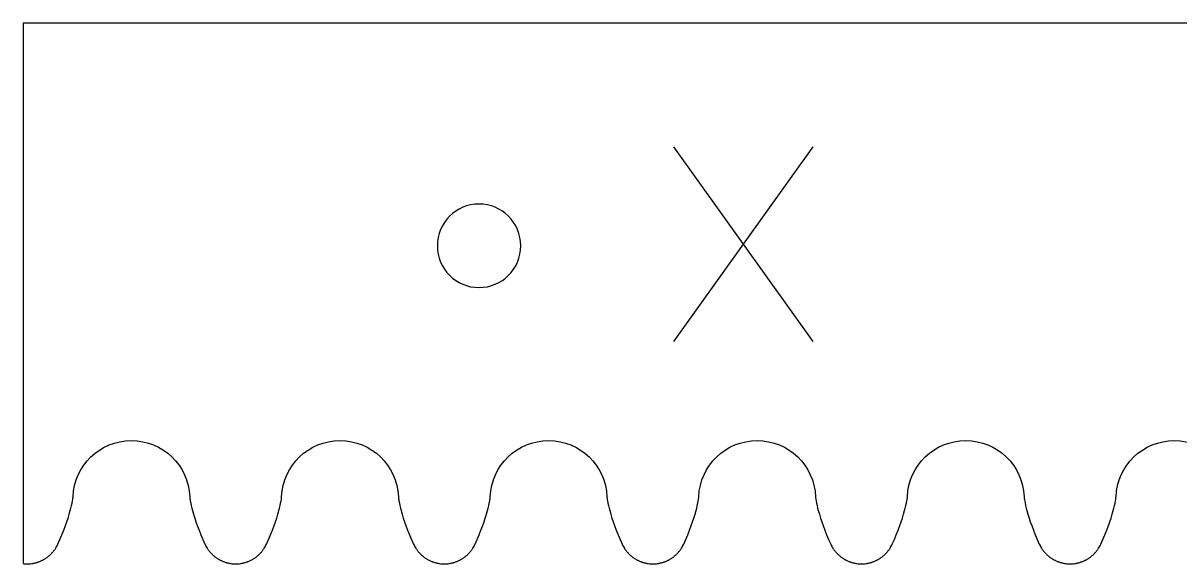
# Model space of a CAD drawing. Extents: x -1581 to -1270, y 120 to 168.
# Drawn here: x -1581.39 to -1539.8, y 149.02 to 168.45 of the extents above; entities that cross this region are included whole.
import ezdxf

# ---------------------------------------------------------------- set-up
doc = ezdxf.new("R2010")
doc.units = 0
doc.layers.add('V2_X8M8_BEARINGS', color=7, linetype='CONTINUOUS')

msp = doc.modelspace()

# ---------------------------------------------------------------- linework, layer by layer
at = {"layer": 'V2_X8M8_BEARINGS'}
for p, q in [((-1270.004, 168.445), (-1581.388, 168.445)), ((-1581.388, 168.445), (-1581.388, 149.024)), ((-1553, 164), (-1558, 157)), ((-1558, 164), (-1553, 157)), ((-1579.599, 151.366), (-1579.596, 151.39)), ((-1579.596, 151.39), (-1579.595, 151.398)), ((-1579.595, 151.398), (-1579.594, 151.403)), ((-1579.594, 151.412), (-1579.593, 151.427)), ((-1579.594, 151.403), (-1579.594, 151.412)), ((-1575.396, 151.427), (-1575.396, 151.412)), ((-1575.396, 151.412), (-1575.395, 151.403)), ((-1575.395, 151.403), (-1575.395, 151.398)), ((-1575.395, 151.398), (-1575.394, 151.39)), ((-1575.394, 151.39), (-1575.39, 151.366)), ((-1572.099, 151.366), (-1572.096, 151.39)), ((-1572.096, 151.39), (-1572.095, 151.398)), ((-1572.095, 151.398), (-1572.094, 151.403)), ((-1572.094, 151.412), (-1572.093, 151.427)), ((-1572.094, 151.403), (-1572.094, 151.412)), ((-1567.896, 151.427), (-1567.896, 151.412)), ((-1567.896, 151.412), (-1567.895, 151.403)), ((-1567.895, 151.403), (-1567.895, 151.398)), ((-1567.895, 151.398), (-1567.894, 151.39)), ((-1567.894, 151.39), (-1567.89, 151.366)), ((-1564.599, 151.366), (-1564.596, 151.39)), ((-1564.596, 151.39), (-1564.595, 151.398)), ((-1564.595, 151.398), (-1564.594, 151.403)), ((-1564.594, 151.412), (-1564.593, 151.427)), ((-1564.594, 151.403), (-1564.594, 151.412)), ((-1560.396, 151.427), (-1560.396, 151.412)), ((-1560.396, 151.412), (-1560.395, 151.403)), ((-1560.395, 151.403), (-1560.395, 151.398)), ((-1560.395, 151.398), (-1560.394, 151.39)), ((-1560.394, 151.39), (-1560.39, 151.366)), ((-1557.099, 151.366), (-1557.096, 151.39)), ((-1557.096, 151.39), (-1557.095, 151.398)), ((-1557.095, 151.398), (-1557.094, 151.403)), ((-1557.094, 151.412), (-1557.093, 151.427)), ((-1557.094, 151.403), (-1557.094, 151.412)), ((-1552.896, 151.427), (-1552.896, 151.412)), ((-1552.896, 151.412), (-1552.895, 151.403)), ((-1552.895, 151.403), (-1552.895, 151.398)), ((-1552.895, 151.398), (-1552.894, 151.39)), ((-1552.894, 151.39), (-1552.89, 151.366)), ((-1549.599, 151.366), (-1549.596, 151.39)), ((-1549.596, 151.39), (-1549.595, 151.398)), ((-1549.595, 151.398), (-1549.594, 151.403)), ((-1549.594, 151.412), (-1549.593, 151.427)), ((-1549.594, 151.403), (-1549.594, 151.412)), ((-1545.396, 151.427), (-1545.396, 151.412)), ((-1545.396, 151.412), (-1545.395, 151.403)), ((-1545.395, 151.403), (-1545.395, 151.398)), ((-1545.395, 151.398), (-1545.394, 151.39)), ((-1545.394, 151.39), (-1545.39, 151.366)), ((-1542.099, 151.366), (-1542.096, 151.39)), ((-1542.096, 151.39), (-1542.095, 151.398)), ((-1542.095, 151.398), (-1542.094, 151.403)), ((-1542.094, 151.412), (-1542.093, 151.427)), ((-1542.094, 151.403), (-1542.094, 151.412)), ((-1579.693, 150.928), (-1579.669, 151.02)), ((-1579.669, 151.02), (-1579.648, 151.11)), ((-1579.648, 151.11), (-1579.629, 151.199)), ((-1579.629, 151.199), (-1579.612, 151.285)), ((-1579.612, 151.285), (-1579.604, 151.331)), ((-1579.604, 151.331), (-1579.599, 151.366)), ((-1575.39, 151.366), (-1575.385, 151.331)), ((-1575.385, 151.331), (-1575.377, 151.285)), ((-1575.377, 151.285), (-1575.361, 151.199)), ((-1575.361, 151.199), (-1575.342, 151.11)), ((-1575.342, 151.11), (-1575.321, 151.02)), ((-1575.321, 151.02), (-1575.297, 150.928)), ((-1572.193, 150.928), (-1572.169, 151.02)), ((-1572.169, 151.02), (-1572.147, 151.11)), ((-1572.147, 151.11), (-1572.129, 151.199)), ((-1572.129, 151.199), (-1572.112, 151.285)), ((-1572.112, 151.285), (-1572.104, 151.331)), ((-1572.104, 151.331), (-1572.099, 151.366)), ((-1567.89, 151.366), (-1567.885, 151.331)), ((-1567.885, 151.331), (-1567.877, 151.285)), ((-1567.877, 151.285), (-1567.861, 151.199)), ((-1567.861, 151.199), (-1567.842, 151.11)), ((-1567.842, 151.11), (-1567.821, 151.02)), ((-1567.821, 151.02), (-1567.797, 150.928)), ((-1564.693, 150.928), (-1564.669, 151.02)), ((-1564.669, 151.02), (-1564.647, 151.11)), ((-1564.647, 151.11), (-1564.629, 151.199)), ((-1564.629, 151.199), (-1564.612, 151.285)), ((-1564.612, 151.285), (-1564.604, 151.331)), ((-1564.604, 151.331), (-1564.599, 151.366)), ((-1560.39, 151.366), (-1560.385, 151.331)), ((-1560.385, 151.331), (-1560.377, 151.285)), ((-1560.377, 151.285), (-1560.361, 151.199)), ((-1560.361, 151.199), (-1560.342, 151.11)), ((-1560.342, 151.11), (-1560.321, 151.02)), ((-1560.321, 151.02), (-1560.297, 150.928)), ((-1557.193, 150.928), (-1557.169, 151.02)), ((-1557.169, 151.02), (-1557.147, 151.11)), ((-1557.147, 151.11), (-1557.129, 151.199)), ((-1557.129, 151.199), (-1557.112, 151.285)), ((-1557.112, 151.285), (-1557.104, 151.331)), ((-1557.104, 151.331), (-1557.099, 151.366)), ((-1552.89, 151.366), (-1552.885, 151.331)), ((-1552.885, 151.331), (-1552.877, 151.285)), ((-1552.877, 151.285), (-1552.861, 151.199)), ((-1552.861, 151.199), (-1552.842, 151.11)), ((-1552.842, 151.11), (-1552.821, 151.02)), ((-1552.821, 151.02), (-1552.797, 150.928)), ((-1549.693, 150.928), (-1549.669, 151.02)), ((-1549.669, 151.02), (-1549.647, 151.11)), ((-1549.647, 151.11), (-1549.629, 151.199)), ((-1549.629, 151.199), (-1549.612, 151.285)), ((-1549.612, 151.285), (-1549.604, 151.331)), ((-1549.604, 151.331), (-1549.599, 151.366)), ((-1545.39, 151.366), (-1545.385, 151.331)), ((-1545.385, 151.331), (-1545.377, 151.285)), ((-1545.377, 151.285), (-1545.361, 151.199)), ((-1545.361, 151.199), (-1545.342, 151.11)), ((-1545.342, 151.11), (-1545.321, 151.02)), ((-1545.321, 151.02), (-1545.297, 150.928)), ((-1542.193, 150.928), (-1542.169, 151.02)), ((-1542.169, 151.02), (-1542.147, 151.11)), ((-1542.147, 151.11), (-1542.129, 151.199)), ((-1542.129, 151.199), (-1542.112, 151.285)), ((-1542.112, 151.285), (-1542.104, 151.331)), ((-1542.104, 151.331), (-1542.099, 151.366)), ((-1579.815, 150.527), (-1579.77, 150.663)), ((-1579.77, 150.663), (-1579.729, 150.797)), ((-1579.729, 150.797), (-1579.693, 150.928)), ((-1575.297, 150.928), (-1575.26, 150.797)), ((-1575.26, 150.797), (-1575.219, 150.663)), ((-1575.219, 150.663), (-1575.174, 150.527)), ((-1572.315, 150.527), (-1572.27, 150.663)), ((-1572.27, 150.663), (-1572.229, 150.797)), ((-1572.229, 150.797), (-1572.193, 150.928)), ((-1567.797, 150.928), (-1567.76, 150.797)), ((-1567.76, 150.797), (-1567.719, 150.663)), ((-1567.719, 150.663), (-1567.674, 150.527)), ((-1564.815, 150.527), (-1564.77, 150.663)), ((-1564.77, 150.663), (-1564.729, 150.797)), ((-1564.729, 150.797), (-1564.693, 150.928)), ((-1560.297, 150.928), (-1560.26, 150.797)), ((-1560.26, 150.797), (-1560.219, 150.663)), ((-1560.219, 150.663), (-1560.174, 150.527)), ((-1557.315, 150.527), (-1557.27, 150.663)), ((-1557.27, 150.663), (-1557.229, 150.797)), ((-1557.229, 150.797), (-1557.193, 150.928)), ((-1552.797, 150.928), (-1552.76, 150.797)), ((-1552.76, 150.797), (-1552.719, 150.663)), ((-1552.719, 150.663), (-1552.674, 150.527)), ((-1549.815, 150.527), (-1549.77, 150.663)), ((-1549.77, 150.663), (-1549.729, 150.797)), ((-1549.729, 150.797), (-1549.693, 150.928)), ((-1545.297, 150.928), (-1545.26, 150.797)), ((-1545.26, 150.797), (-1545.219, 150.663)), ((-1545.219, 150.663), (-1545.174, 150.527)), ((-1542.315, 150.527), (-1542.27, 150.663)), ((-1542.27, 150.663), (-1542.229, 150.797)), ((-1542.229, 150.797), (-1542.193, 150.928)), ((-1579.993, 150.058), (-1579.926, 150.223)), ((-1579.926, 150.223), (-1579.864, 150.389)), ((-1579.864, 150.389), (-1579.815, 150.527)), ((-1575.174, 150.527), (-1575.125, 150.389)), ((-1575.125, 150.389), (-1575.063, 150.223)), ((-1575.063, 150.223), (-1574.997, 150.058)), ((-1572.493, 150.058), (-1572.426, 150.223)), ((-1572.426, 150.223), (-1572.364, 150.389)), ((-1572.364, 150.389), (-1572.315, 150.527)), ((-1567.674, 150.527), (-1567.625, 150.389)), ((-1567.625, 150.389), (-1567.563, 150.223)), ((-1567.563, 150.223), (-1567.497, 150.058)), ((-1564.993, 150.058), (-1564.926, 150.223)), ((-1564.926, 150.223), (-1564.864, 150.389)), ((-1564.864, 150.389), (-1564.815, 150.527)), ((-1560.174, 150.527), (-1560.125, 150.389)), ((-1560.125, 150.389), (-1560.063, 150.223)), ((-1560.063, 150.223), (-1559.997, 150.058)), ((-1557.493, 150.058), (-1557.426, 150.223)), ((-1557.426, 150.223), (-1557.364, 150.389)), ((-1557.364, 150.389), (-1557.315, 150.527)), ((-1552.674, 150.527), (-1552.625, 150.389)), ((-1552.625, 150.389), (-1552.563, 150.223)), ((-1552.563, 150.223), (-1552.497, 150.058)), ((-1549.993, 150.058), (-1549.926, 150.223)), ((-1549.926, 150.223), (-1549.864, 150.389)), ((-1549.864, 150.389), (-1549.815, 150.527)), ((-1545.174, 150.527), (-1545.125, 150.389)), ((-1545.125, 150.389), (-1545.063, 150.223)), ((-1545.063, 150.223), (-1544.997, 150.058)), ((-1542.493, 150.058), (-1542.426, 150.223)), ((-1542.426, 150.223), (-1542.364, 150.389)), ((-1542.364, 150.389), (-1542.315, 150.527)), ((-1580.156, 149.688), (-1580.138, 149.725)), ((-1580.138, 149.725), (-1580.063, 149.892)), ((-1580.063, 149.892), (-1579.993, 150.058)), ((-1574.997, 150.058), (-1574.926, 149.892)), ((-1574.926, 149.892), (-1574.852, 149.725)), ((-1574.852, 149.725), (-1574.834, 149.688)), ((-1572.656, 149.688), (-1572.638, 149.725)), ((-1572.638, 149.725), (-1572.563, 149.892)), ((-1572.563, 149.892), (-1572.493, 150.058)), ((-1567.497, 150.058), (-1567.426, 149.892)), ((-1567.426, 149.892), (-1567.352, 149.725)), ((-1567.352, 149.725), (-1567.334, 149.688)), ((-1565.156, 149.688), (-1565.138, 149.725)), ((-1565.138, 149.725), (-1565.063, 149.892)), ((-1565.063, 149.892), (-1564.993, 150.058)), ((-1559.997, 150.058), (-1559.926, 149.892)), ((-1559.926, 149.892), (-1559.851, 149.725)), ((-1559.851, 149.725), (-1559.834, 149.688)), ((-1557.656, 149.688), (-1557.638, 149.725)), ((-1557.638, 149.725), (-1557.563, 149.892)), ((-1557.563, 149.892), (-1557.493, 150.058)), ((-1552.497, 150.058), (-1552.426, 149.892)), ((-1552.426, 149.892), (-1552.351, 149.725)), ((-1552.351, 149.725), (-1552.334, 149.688)), ((-1550.156, 149.688), (-1550.138, 149.725)), ((-1550.138, 149.725), (-1550.063, 149.892)), ((-1550.063, 149.892), (-1549.993, 150.058)), ((-1544.997, 150.058), (-1544.926, 149.892)), ((-1544.926, 149.892), (-1544.851, 149.725)), ((-1544.851, 149.725), (-1544.834, 149.688)), ((-1542.656, 149.688), (-1542.638, 149.725)), ((-1542.638, 149.725), (-1542.563, 149.892)), ((-1542.563, 149.892), (-1542.493, 150.058)), ((-1580.462, 149.301), (-1580.445, 149.315)), ((-1580.445, 149.315), (-1580.428, 149.33)), ((-1580.428, 149.33), (-1580.412, 149.345)), ((-1580.412, 149.345), (-1580.396, 149.36)), ((-1580.396, 149.36), (-1580.38, 149.376)), ((-1580.38, 149.376), (-1580.365, 149.392)), ((-1580.365, 149.392), (-1580.35, 149.408)), ((-1580.35, 149.408), (-1580.335, 149.424)), ((-1580.335, 149.424), (-1580.321, 149.44)), ((-1580.321, 149.44), (-1580.307, 149.457)), ((-1580.307, 149.457), (-1580.293, 149.474)), ((-1580.293, 149.474), (-1580.28, 149.491)), ((-1580.28, 149.491), (-1580.267, 149.508)), ((-1580.267, 149.508), (-1580.254, 149.525)), ((-1580.254, 149.525), (-1580.242, 149.543)), ((-1580.242, 149.543), (-1580.23, 149.561)), ((-1580.23, 149.561), (-1580.218, 149.579)), ((-1580.218, 149.579), (-1580.196, 149.615)), ((-1580.196, 149.615), (-1580.175, 149.651)), ((-1580.175, 149.651), (-1580.156, 149.688)), ((-1574.834, 149.688), (-1574.814, 149.651)), ((-1574.814, 149.651), (-1574.794, 149.615)), ((-1574.794, 149.615), (-1574.771, 149.579)), ((-1574.771, 149.579), (-1574.76, 149.561)), ((-1574.76, 149.561), (-1574.748, 149.543)), ((-1574.748, 149.543), (-1574.735, 149.525)), ((-1574.735, 149.525), (-1574.723, 149.508)), ((-1574.723, 149.508), (-1574.71, 149.491)), ((-1574.71, 149.491), (-1574.696, 149.474)), ((-1574.696, 149.474), (-1574.683, 149.457)), ((-1574.683, 149.457), (-1574.669, 149.44)), ((-1574.669, 149.44), (-1574.654, 149.424)), ((-1574.654, 149.424), (-1574.639, 149.408)), ((-1574.639, 149.408), (-1574.624, 149.392)), ((-1574.624, 149.392), (-1574.609, 149.376)), ((-1574.609, 149.376), (-1574.593, 149.36)), ((-1574.593, 149.36), (-1574.577, 149.345)), ((-1574.577, 149.345), (-1574.561, 149.33)), ((-1574.561, 149.33), (-1574.544, 149.315)), ((-1574.544, 149.315), (-1574.528, 149.301)), ((-1572.962, 149.301), (-1572.945, 149.315)), ((-1572.945, 149.315), (-1572.928, 149.33)), ((-1572.928, 149.33), (-1572.912, 149.345)), ((-1572.912, 149.345), (-1572.896, 149.36)), ((-1572.896, 149.36), (-1572.88, 149.376)), ((-1572.88, 149.376), (-1572.865, 149.392)), ((-1572.865, 149.392), (-1572.85, 149.408)), ((-1572.85, 149.408), (-1572.835, 149.424)), ((-1572.835, 149.424), (-1572.821, 149.44)), ((-1572.821, 149.44), (-1572.807, 149.457)), ((-1572.807, 149.457), (-1572.793, 149.474)), ((-1572.793, 149.474), (-1572.78, 149.491)), ((-1572.78, 149.491), (-1572.767, 149.508)), ((-1572.767, 149.508), (-1572.754, 149.525)), ((-1572.754, 149.525), (-1572.742, 149.543)), ((-1572.742, 149.543), (-1572.73, 149.561)), ((-1572.73, 149.561), (-1572.718, 149.579)), ((-1572.718, 149.579), (-1572.696, 149.615)), ((-1572.696, 149.615), (-1572.675, 149.651)), ((-1572.675, 149.651), (-1572.656, 149.688)), ((-1567.334, 149.688), (-1567.314, 149.651)), ((-1567.314, 149.651), (-1567.294, 149.615)), ((-1567.294, 149.615), (-1567.271, 149.579)), ((-1567.271, 149.579), (-1567.26, 149.561)), ((-1567.26, 149.561), (-1567.248, 149.543)), ((-1567.248, 149.543), (-1567.235, 149.525)), ((-1567.235, 149.525), (-1567.223, 149.508)), ((-1567.223, 149.508), (-1567.21, 149.491)), ((-1567.21, 149.491), (-1567.196, 149.474)), ((-1567.196, 149.474), (-1567.183, 149.457)), ((-1567.183, 149.457), (-1567.169, 149.44)), ((-1567.169, 149.44), (-1567.154, 149.424)), ((-1567.154, 149.424), (-1567.139, 149.408)), ((-1567.139, 149.408), (-1567.124, 149.392)), ((-1567.124, 149.392), (-1567.109, 149.376)), ((-1567.109, 149.376), (-1567.093, 149.36)), ((-1567.093, 149.36), (-1567.077, 149.345)), ((-1567.077, 149.345), (-1567.061, 149.33)), ((-1567.061, 149.33), (-1567.044, 149.315)), ((-1567.044, 149.315), (-1567.028, 149.301)), ((-1565.462, 149.301), (-1565.445, 149.315)), ((-1565.445, 149.315), (-1565.428, 149.33)), ((-1565.428, 149.33), (-1565.412, 149.345)), ((-1565.412, 149.345), (-1565.396, 149.36)), ((-1565.396, 149.36), (-1565.38, 149.376)), ((-1565.38, 149.376), (-1565.365, 149.392)), ((-1565.365, 149.392), (-1565.35, 149.408)), ((-1565.35, 149.408), (-1565.335, 149.424)), ((-1565.335, 149.424), (-1565.321, 149.44)), ((-1565.321, 149.44), (-1565.307, 149.457)), ((-1565.307, 149.457), (-1565.293, 149.474)), ((-1565.293, 149.474), (-1565.28, 149.491)), ((-1565.28, 149.491), (-1565.267, 149.508)), ((-1565.267, 149.508), (-1565.254, 149.525)), ((-1565.254, 149.525), (-1565.242, 149.543)), ((-1565.242, 149.543), (-1565.23, 149.561)), ((-1565.23, 149.561), (-1565.218, 149.579)), ((-1565.218, 149.579), (-1565.196, 149.615)), ((-1565.196, 149.615), (-1565.175, 149.651)), ((-1565.175, 149.651), (-1565.156, 149.688)), ((-1559.834, 149.688), (-1559.814, 149.651)), ((-1559.814, 149.651), (-1559.794, 149.615)), ((-1559.794, 149.615), (-1559.771, 149.579)), ((-1559.771, 149.579), (-1559.76, 149.561)), ((-1559.76, 149.561), (-1559.748, 149.543)), ((-1559.748, 149.543), (-1559.735, 149.525)), ((-1559.735, 149.525), (-1559.723, 149.508)), ((-1559.723, 149.508), (-1559.71, 149.491)), ((-1559.71, 149.491), (-1559.696, 149.474)), ((-1559.696, 149.474), (-1559.683, 149.457)), ((-1559.683, 149.457), (-1559.669, 149.44)), ((-1559.669, 149.44), (-1559.654, 149.424)), ((-1559.654, 149.424), (-1559.639, 149.408)), ((-1559.639, 149.408), (-1559.624, 149.392)), ((-1559.624, 149.392), (-1559.609, 149.376)), ((-1559.609, 149.376), (-1559.593, 149.36)), ((-1559.593, 149.36), (-1559.577, 149.345)), ((-1559.577, 149.345), (-1559.561, 149.33)), ((-1559.561, 149.33), (-1559.544, 149.315)), ((-1559.544, 149.315), (-1559.528, 149.301)), ((-1557.962, 149.301), (-1557.945, 149.315)), ((-1557.945, 149.315), (-1557.928, 149.33)), ((-1557.928, 149.33), (-1557.912, 149.345)), ((-1557.912, 149.345), (-1557.896, 149.36)), ((-1557.896, 149.36), (-1557.88, 149.376)), ((-1557.88, 149.376), (-1557.865, 149.392)), ((-1557.865, 149.392), (-1557.85, 149.408)), ((-1557.85, 149.408), (-1557.835, 149.424)), ((-1557.835, 149.424), (-1557.821, 149.44)), ((-1557.821, 149.44), (-1557.807, 149.457)), ((-1557.807, 149.457), (-1557.793, 149.474)), ((-1557.793, 149.474), (-1557.78, 149.491)), ((-1557.78, 149.491), (-1557.767, 149.508)), ((-1557.767, 149.508), (-1557.754, 149.525)), ((-1557.754, 149.525), (-1557.742, 149.543)), ((-1557.742, 149.543), (-1557.73, 149.561)), ((-1557.73, 149.561), (-1557.718, 149.579)), ((-1557.718, 149.579), (-1557.696, 149.615)), ((-1557.696, 149.615), (-1557.675, 149.651)), ((-1557.675, 149.651), (-1557.656, 149.688)), ((-1552.334, 149.688), (-1552.314, 149.651)), ((-1552.314, 149.651), (-1552.294, 149.615)), ((-1552.294, 149.615), (-1552.271, 149.579)), ((-1552.271, 149.579), (-1552.26, 149.561)), ((-1552.26, 149.561), (-1552.248, 149.543)), ((-1552.248, 149.543), (-1552.235, 149.525)), ((-1552.235, 149.525), (-1552.223, 149.508)), ((-1552.223, 149.508), (-1552.21, 149.491)), ((-1552.21, 149.491), (-1552.196, 149.474)), ((-1552.196, 149.474), (-1552.183, 149.457)), ((-1552.183, 149.457), (-1552.169, 149.44)), ((-1552.169, 149.44), (-1552.154, 149.424)), ((-1552.154, 149.424), (-1552.139, 149.408)), ((-1552.139, 149.408), (-1552.124, 149.392)), ((-1552.124, 149.392), (-1552.109, 149.376)), ((-1552.109, 149.376), (-1552.093, 149.36)), ((-1552.093, 149.36), (-1552.077, 149.345)), ((-1552.077, 149.345), (-1552.061, 149.33)), ((-1552.061, 149.33), (-1552.044, 149.315)), ((-1552.044, 149.315), (-1552.028, 149.301)), ((-1550.462, 149.301), (-1550.445, 149.315)), ((-1550.445, 149.315), (-1550.428, 149.33)), ((-1550.428, 149.33), (-1550.412, 149.345)), ((-1550.412, 149.345), (-1550.396, 149.36)), ((-1550.396, 149.36), (-1550.38, 149.376)), ((-1550.38, 149.376), (-1550.365, 149.392)), ((-1550.365, 149.392), (-1550.35, 149.408)), ((-1550.35, 149.408), (-1550.335, 149.424)), ((-1550.335, 149.424), (-1550.321, 149.44)), ((-1550.321, 149.44), (-1550.307, 149.457)), ((-1550.307, 149.457), (-1550.293, 149.474)), ((-1550.293, 149.474), (-1550.28, 149.491)), ((-1550.28, 149.491), (-1550.267, 149.508)), ((-1550.267, 149.508), (-1550.254, 149.525)), ((-1550.254, 149.525), (-1550.242, 149.543)), ((-1550.242, 149.543), (-1550.23, 149.561)), ((-1550.23, 149.561), (-1550.218, 149.579)), ((-1550.218, 149.579), (-1550.196, 149.615)), ((-1550.196, 149.615), (-1550.175, 149.651)), ((-1550.175, 149.651), (-1550.156, 149.688)), ((-1544.834, 149.688), (-1544.814, 149.651)), ((-1544.814, 149.651), (-1544.794, 149.615)), ((-1544.794, 149.615), (-1544.771, 149.579)), ((-1544.771, 149.579), (-1544.76, 149.561)), ((-1544.76, 149.561), (-1544.748, 149.543)), ((-1544.748, 149.543), (-1544.735, 149.525)), ((-1544.735, 149.525), (-1544.723, 149.508)), ((-1544.723, 149.508), (-1544.71, 149.491)), ((-1544.71, 149.491), (-1544.696, 149.474)), ((-1544.696, 149.474), (-1544.683, 149.457)), ((-1544.683, 149.457), (-1544.669, 149.44)), ((-1544.669, 149.44), (-1544.654, 149.424)), ((-1544.654, 149.424), (-1544.639, 149.408)), ((-1544.639, 149.408), (-1544.624, 149.392)), ((-1544.624, 149.392), (-1544.609, 149.376)), ((-1544.609, 149.376), (-1544.593, 149.36)), ((-1544.593, 149.36), (-1544.577, 149.345)), ((-1544.577, 149.345), (-1544.561, 149.33)), ((-1544.561, 149.33), (-1544.544, 149.315)), ((-1544.544, 149.315), (-1544.528, 149.301)), ((-1542.962, 149.301), (-1542.945, 149.315)), ((-1542.945, 149.315), (-1542.928, 149.33)), ((-1542.928, 149.33), (-1542.912, 149.345)), ((-1542.912, 149.345), (-1542.896, 149.36)), ((-1542.896, 149.36), (-1542.88, 149.376)), ((-1542.88, 149.376), (-1542.865, 149.392)), ((-1542.865, 149.392), (-1542.85, 149.408)), ((-1542.85, 149.408), (-1542.835, 149.424)), ((-1542.835, 149.424), (-1542.821, 149.44)), ((-1542.821, 149.44), (-1542.807, 149.457)), ((-1542.807, 149.457), (-1542.793, 149.474)), ((-1542.793, 149.474), (-1542.78, 149.491)), ((-1542.78, 149.491), (-1542.767, 149.508)), ((-1542.767, 149.508), (-1542.754, 149.525)), ((-1542.754, 149.525), (-1542.742, 149.543)), ((-1542.742, 149.543), (-1542.73, 149.561)), ((-1542.73, 149.561), (-1542.718, 149.579)), ((-1542.718, 149.579), (-1542.696, 149.615)), ((-1542.696, 149.615), (-1542.675, 149.651)), ((-1542.675, 149.651), (-1542.656, 149.688)), ((-1581.388, 149.024), (-1581.352, 149.021)), ((-1581.352, 149.021), (-1581.316, 149.018)), ((-1581.316, 149.018), (-1581.28, 149.016)), ((-1581.28, 149.016), (-1581.245, 149.016)), ((-1581.245, 149.016), (-1581.203, 149.017)), ((-1581.203, 149.017), (-1581.162, 149.019)), ((-1581.162, 149.019), (-1581.12, 149.022)), ((-1581.12, 149.022), (-1581.078, 149.027)), ((-1581.078, 149.027), (-1581.057, 149.031)), ((-1581.057, 149.031), (-1581.036, 149.034)), ((-1581.036, 149.034), (-1581.015, 149.038)), ((-1581.015, 149.038), (-1580.993, 149.042)), ((-1580.993, 149.042), (-1580.972, 149.047)), ((-1580.972, 149.047), (-1580.951, 149.052)), ((-1580.951, 149.052), (-1580.93, 149.057)), ((-1580.93, 149.057), (-1580.909, 149.063)), ((-1580.909, 149.063), (-1580.888, 149.069)), ((-1580.888, 149.069), (-1580.867, 149.076)), ((-1580.867, 149.076), (-1580.846, 149.083)), ((-1580.846, 149.083), (-1580.826, 149.09)), ((-1580.826, 149.09), (-1580.805, 149.098)), ((-1580.805, 149.098), (-1580.785, 149.106)), ((-1580.785, 149.106), (-1580.764, 149.115)), ((-1580.764, 149.115), (-1580.744, 149.124)), ((-1580.744, 149.124), (-1580.724, 149.133)), ((-1580.724, 149.133), (-1580.704, 149.143)), ((-1580.704, 149.143), (-1580.684, 149.153)), ((-1580.684, 149.153), (-1580.664, 149.163)), ((-1580.664, 149.163), (-1580.645, 149.174)), ((-1580.645, 149.174), (-1580.625, 149.185)), ((-1580.625, 149.185), (-1580.606, 149.197)), ((-1580.606, 149.197), (-1580.587, 149.209)), ((-1580.587, 149.209), (-1580.569, 149.221)), ((-1580.569, 149.221), (-1580.55, 149.233)), ((-1580.55, 149.233), (-1580.532, 149.246)), ((-1580.532, 149.246), (-1580.514, 149.259)), ((-1580.514, 149.259), (-1580.496, 149.273)), ((-1580.496, 149.273), (-1580.479, 149.287)), ((-1580.479, 149.287), (-1580.462, 149.301)), ((-1574.528, 149.301), (-1574.51, 149.287)), ((-1574.51, 149.287), (-1574.493, 149.273)), ((-1574.493, 149.273), (-1574.475, 149.259)), ((-1574.475, 149.259), (-1574.457, 149.246)), ((-1574.457, 149.246), (-1574.439, 149.233)), ((-1574.439, 149.233), (-1574.421, 149.221)), ((-1574.421, 149.221), (-1574.402, 149.209)), ((-1574.402, 149.209), (-1574.383, 149.197)), ((-1574.383, 149.197), (-1574.364, 149.185)), ((-1574.364, 149.185), (-1574.345, 149.174)), ((-1574.345, 149.174), (-1574.325, 149.163)), ((-1574.325, 149.163), (-1574.306, 149.153)), ((-1574.306, 149.153), (-1574.286, 149.143)), ((-1574.286, 149.143), (-1574.266, 149.133)), ((-1574.266, 149.133), (-1574.246, 149.124)), ((-1574.246, 149.124), (-1574.225, 149.115)), ((-1574.225, 149.115), (-1574.205, 149.106)), ((-1574.205, 149.106), (-1574.184, 149.098)), ((-1574.184, 149.098), (-1574.164, 149.09)), ((-1574.164, 149.09), (-1574.143, 149.083)), ((-1574.143, 149.083), (-1574.122, 149.076)), ((-1574.122, 149.076), (-1574.101, 149.069)), ((-1574.101, 149.069), (-1574.08, 149.063)), ((-1574.08, 149.063), (-1574.059, 149.057)), ((-1574.059, 149.057), (-1574.038, 149.052)), ((-1574.038, 149.052), (-1574.017, 149.047)), ((-1574.017, 149.047), (-1573.996, 149.042)), ((-1573.996, 149.042), (-1573.975, 149.038)), ((-1573.975, 149.038), (-1573.954, 149.034)), ((-1573.954, 149.034), (-1573.933, 149.031)), ((-1573.933, 149.031), (-1573.912, 149.027)), ((-1573.912, 149.027), (-1573.869, 149.022)), ((-1573.869, 149.022), (-1573.828, 149.019)), ((-1573.828, 149.019), (-1573.786, 149.017)), ((-1573.786, 149.017), (-1573.745, 149.016)), ((-1573.745, 149.016), (-1573.703, 149.017)), ((-1573.703, 149.017), (-1573.662, 149.019)), ((-1573.662, 149.019), (-1573.62, 149.022)), ((-1573.62, 149.022), (-1573.578, 149.027)), ((-1573.578, 149.027), (-1573.557, 149.031)), ((-1573.557, 149.031), (-1573.536, 149.034)), ((-1573.536, 149.034), (-1573.515, 149.038)), ((-1573.515, 149.038), (-1573.493, 149.042)), ((-1573.493, 149.042), (-1573.472, 149.047)), ((-1573.472, 149.047), (-1573.451, 149.052)), ((-1573.451, 149.052), (-1573.43, 149.057)), ((-1573.43, 149.057), (-1573.409, 149.063)), ((-1573.409, 149.063), (-1573.388, 149.069)), ((-1573.388, 149.069), (-1573.367, 149.076)), ((-1573.367, 149.076), (-1573.346, 149.083)), ((-1573.346, 149.083), (-1573.326, 149.09)), ((-1573.326, 149.09), (-1573.305, 149.098)), ((-1573.305, 149.098), (-1573.285, 149.106)), ((-1573.285, 149.106), (-1573.264, 149.115)), ((-1573.264, 149.115), (-1573.244, 149.124)), ((-1573.244, 149.124), (-1573.224, 149.133)), ((-1573.224, 149.133), (-1573.204, 149.143)), ((-1573.204, 149.143), (-1573.184, 149.153)), ((-1573.184, 149.153), (-1573.164, 149.163)), ((-1573.164, 149.163), (-1573.145, 149.174)), ((-1573.145, 149.174), (-1573.125, 149.185)), ((-1573.125, 149.185), (-1573.106, 149.197)), ((-1573.106, 149.197), (-1573.087, 149.209)), ((-1573.087, 149.209), (-1573.069, 149.221)), ((-1573.069, 149.221), (-1573.05, 149.233)), ((-1573.05, 149.233), (-1573.032, 149.246)), ((-1573.032, 149.246), (-1573.014, 149.259)), ((-1573.014, 149.259), (-1572.996, 149.273)), ((-1572.996, 149.273), (-1572.979, 149.287)), ((-1572.979, 149.287), (-1572.962, 149.301)), ((-1567.028, 149.301), (-1567.01, 149.287)), ((-1567.01, 149.287), (-1566.993, 149.273)), ((-1566.993, 149.273), (-1566.975, 149.259)), ((-1566.975, 149.259), (-1566.957, 149.246)), ((-1566.957, 149.246), (-1566.939, 149.233)), ((-1566.939, 149.233), (-1566.921, 149.221)), ((-1566.921, 149.221), (-1566.902, 149.209)), ((-1566.902, 149.209), (-1566.883, 149.197)), ((-1566.883, 149.197), (-1566.864, 149.185)), ((-1566.864, 149.185), (-1566.845, 149.174)), ((-1566.845, 149.174), (-1566.825, 149.163)), ((-1566.825, 149.163), (-1566.806, 149.153)), ((-1566.806, 149.153), (-1566.786, 149.143)), ((-1566.786, 149.143), (-1566.766, 149.133)), ((-1566.766, 149.133), (-1566.746, 149.124)), ((-1566.746, 149.124), (-1566.725, 149.115)), ((-1566.725, 149.115), (-1566.705, 149.106)), ((-1566.705, 149.106), (-1566.684, 149.098)), ((-1566.684, 149.098), (-1566.664, 149.09)), ((-1566.664, 149.09), (-1566.643, 149.083)), ((-1566.643, 149.083), (-1566.622, 149.076)), ((-1566.622, 149.076), (-1566.601, 149.069)), ((-1566.601, 149.069), (-1566.58, 149.063)), ((-1566.58, 149.063), (-1566.559, 149.057)), ((-1566.559, 149.057), (-1566.538, 149.052)), ((-1566.538, 149.052), (-1566.517, 149.047)), ((-1566.517, 149.047), (-1566.496, 149.042)), ((-1566.496, 149.042), (-1566.475, 149.038)), ((-1566.475, 149.038), (-1566.454, 149.034)), ((-1566.454, 149.034), (-1566.433, 149.031)), ((-1566.433, 149.031), (-1566.412, 149.027)), ((-1566.412, 149.027), (-1566.369, 149.022)), ((-1566.369, 149.022), (-1566.328, 149.019)), ((-1566.328, 149.019), (-1566.286, 149.017)), ((-1566.286, 149.017), (-1566.245, 149.016)), ((-1566.245, 149.016), (-1566.203, 149.017)), ((-1566.203, 149.017), (-1566.162, 149.019)), ((-1566.162, 149.019), (-1566.12, 149.022)), ((-1566.12, 149.022), (-1566.078, 149.027)), ((-1566.078, 149.027), (-1566.057, 149.031)), ((-1566.057, 149.031), (-1566.036, 149.034)), ((-1566.036, 149.034), (-1566.015, 149.038)), ((-1566.015, 149.038), (-1565.993, 149.042)), ((-1565.993, 149.042), (-1565.972, 149.047)), ((-1565.972, 149.047), (-1565.951, 149.052)), ((-1565.951, 149.052), (-1565.93, 149.057)), ((-1565.93, 149.057), (-1565.909, 149.063)), ((-1565.909, 149.063), (-1565.888, 149.069)), ((-1565.888, 149.069), (-1565.867, 149.076)), ((-1565.867, 149.076), (-1565.846, 149.083)), ((-1565.846, 149.083), (-1565.826, 149.09)), ((-1565.826, 149.09), (-1565.805, 149.098)), ((-1565.805, 149.098), (-1565.785, 149.106)), ((-1565.785, 149.106), (-1565.764, 149.115)), ((-1565.764, 149.115), (-1565.744, 149.124)), ((-1565.744, 149.124), (-1565.724, 149.133)), ((-1565.724, 149.133), (-1565.704, 149.143)), ((-1565.704, 149.143), (-1565.684, 149.153)), ((-1565.684, 149.153), (-1565.664, 149.163)), ((-1565.664, 149.163), (-1565.645, 149.174)), ((-1565.645, 149.174), (-1565.625, 149.185)), ((-1565.625, 149.185), (-1565.606, 149.197)), ((-1565.606, 149.197), (-1565.587, 149.209)), ((-1565.587, 149.209), (-1565.569, 149.221)), ((-1565.569, 149.221), (-1565.55, 149.233)), ((-1565.55, 149.233), (-1565.532, 149.246)), ((-1565.532, 149.246), (-1565.514, 149.259)), ((-1565.514, 149.259), (-1565.496, 149.273)), ((-1565.496, 149.273), (-1565.479, 149.287)), ((-1565.479, 149.287), (-1565.462, 149.301)), ((-1559.528, 149.301), (-1559.51, 149.287)), ((-1559.51, 149.287), (-1559.493, 149.273)), ((-1559.493, 149.273), (-1559.475, 149.259)), ((-1559.475, 149.259), (-1559.457, 149.246)), ((-1559.457, 149.246), (-1559.439, 149.233)), ((-1559.439, 149.233), (-1559.421, 149.221)), ((-1559.421, 149.221), (-1559.402, 149.209)), ((-1559.402, 149.209), (-1559.383, 149.197)), ((-1559.383, 149.197), (-1559.364, 149.185)), ((-1559.364, 149.185), (-1559.345, 149.174)), ((-1559.345, 149.174), (-1559.325, 149.163)), ((-1559.325, 149.163), (-1559.306, 149.153)), ((-1559.306, 149.153), (-1559.286, 149.143)), ((-1559.286, 149.143), (-1559.266, 149.133)), ((-1559.266, 149.133), (-1559.246, 149.124)), ((-1559.246, 149.124), (-1559.225, 149.115)), ((-1559.225, 149.115), (-1559.205, 149.106)), ((-1559.205, 149.106), (-1559.184, 149.098)), ((-1559.184, 149.098), (-1559.164, 149.09)), ((-1559.164, 149.09), (-1559.143, 149.083)), ((-1559.143, 149.083), (-1559.122, 149.076)), ((-1559.122, 149.076), (-1559.101, 149.069)), ((-1559.101, 149.069), (-1559.08, 149.063)), ((-1559.08, 149.063), (-1559.059, 149.057)), ((-1559.059, 149.057), (-1559.038, 149.052)), ((-1559.038, 149.052), (-1559.017, 149.047)), ((-1559.017, 149.047), (-1558.996, 149.042)), ((-1558.996, 149.042), (-1558.975, 149.038)), ((-1558.975, 149.038), (-1558.954, 149.034)), ((-1558.954, 149.034), (-1558.933, 149.031)), ((-1558.933, 149.031), (-1558.912, 149.027)), ((-1558.912, 149.027), (-1558.869, 149.022)), ((-1558.869, 149.022), (-1558.828, 149.019)), ((-1558.828, 149.019), (-1558.786, 149.017)), ((-1558.786, 149.017), (-1558.745, 149.016)), ((-1558.745, 149.016), (-1558.703, 149.017)), ((-1558.703, 149.017), (-1558.662, 149.019)), ((-1558.662, 149.019), (-1558.62, 149.022)), ((-1558.62, 149.022), (-1558.578, 149.027)), ((-1558.578, 149.027), (-1558.557, 149.031)), ((-1558.557, 149.031), (-1558.536, 149.034)), ((-1558.536, 149.034), (-1558.515, 149.038)), ((-1558.515, 149.038), (-1558.493, 149.042)), ((-1558.493, 149.042), (-1558.472, 149.047)), ((-1558.472, 149.047), (-1558.451, 149.052)), ((-1558.451, 149.052), (-1558.43, 149.057)), ((-1558.43, 149.057), (-1558.409, 149.063)), ((-1558.409, 149.063), (-1558.388, 149.069)), ((-1558.388, 149.069), (-1558.367, 149.076)), ((-1558.367, 149.076), (-1558.346, 149.083)), ((-1558.346, 149.083), (-1558.326, 149.09)), ((-1558.326, 149.09), (-1558.305, 149.098)), ((-1558.305, 149.098), (-1558.284, 149.106)), ((-1558.284, 149.106), (-1558.264, 149.115)), ((-1558.264, 149.115), (-1558.244, 149.124)), ((-1558.244, 149.124), (-1558.224, 149.133)), ((-1558.224, 149.133), (-1558.204, 149.143)), ((-1558.204, 149.143), (-1558.184, 149.153)), ((-1558.184, 149.153), (-1558.164, 149.163)), ((-1558.164, 149.163), (-1558.145, 149.174)), ((-1558.145, 149.174), (-1558.125, 149.185)), ((-1558.125, 149.185), (-1558.106, 149.197)), ((-1558.106, 149.197), (-1558.087, 149.209)), ((-1558.087, 149.209), (-1558.069, 149.221)), ((-1558.069, 149.221), (-1558.05, 149.233)), ((-1558.05, 149.233), (-1558.032, 149.246)), ((-1558.032, 149.246), (-1558.014, 149.259)), ((-1558.014, 149.259), (-1557.996, 149.273)), ((-1557.996, 149.273), (-1557.979, 149.287)), ((-1557.979, 149.287), (-1557.962, 149.301)), ((-1552.028, 149.301), (-1552.01, 149.287)), ((-1552.01, 149.287), (-1551.993, 149.273)), ((-1551.993, 149.273), (-1551.975, 149.259)), ((-1551.975, 149.259), (-1551.957, 149.246)), ((-1551.957, 149.246), (-1551.939, 149.233)), ((-1551.939, 149.233), (-1551.921, 149.221)), ((-1551.921, 149.221), (-1551.902, 149.209)), ((-1551.902, 149.209), (-1551.883, 149.197)), ((-1551.883, 149.197), (-1551.864, 149.185)), ((-1551.864, 149.185), (-1551.845, 149.174)), ((-1551.845, 149.174), (-1551.825, 149.163)), ((-1551.825, 149.163), (-1551.806, 149.153)), ((-1551.806, 149.153), (-1551.786, 149.143)), ((-1551.786, 149.143), (-1551.766, 149.133)), ((-1551.766, 149.133), (-1551.746, 149.124)), ((-1551.746, 149.124), (-1551.725, 149.115)), ((-1551.725, 149.115), (-1551.705, 149.106)), ((-1551.705, 149.106), (-1551.684, 149.098)), ((-1551.684, 149.098), (-1551.664, 149.09)), ((-1551.664, 149.09), (-1551.643, 149.083)), ((-1551.643, 149.083), (-1551.622, 149.076)), ((-1551.622, 149.076), (-1551.601, 149.069)), ((-1551.601, 149.069), (-1551.58, 149.063)), ((-1551.58, 149.063), (-1551.559, 149.057)), ((-1551.559, 149.057), (-1551.538, 149.052)), ((-1551.538, 149.052), (-1551.517, 149.047)), ((-1551.517, 149.047), (-1551.496, 149.042)), ((-1551.496, 149.042), (-1551.475, 149.038)), ((-1551.475, 149.038), (-1551.454, 149.034)), ((-1551.454, 149.034), (-1551.433, 149.031)), ((-1551.433, 149.031), (-1551.412, 149.027)), ((-1551.412, 149.027), (-1551.369, 149.022)), ((-1551.369, 149.022), (-1551.328, 149.019)), ((-1551.328, 149.019), (-1551.286, 149.017)), ((-1551.286, 149.017), (-1551.245, 149.016)), ((-1551.245, 149.016), (-1551.203, 149.017)), ((-1551.203, 149.017), (-1551.162, 149.019)), ((-1551.162, 149.019), (-1551.12, 149.022)), ((-1551.12, 149.022), (-1551.078, 149.027)), ((-1551.078, 149.027), (-1551.057, 149.031)), ((-1551.057, 149.031), (-1551.036, 149.034)), ((-1551.036, 149.034), (-1551.015, 149.038)), ((-1551.015, 149.038), (-1550.993, 149.042)), ((-1550.993, 149.042), (-1550.972, 149.047)), ((-1550.972, 149.047), (-1550.951, 149.052)), ((-1550.951, 149.052), (-1550.93, 149.057)), ((-1550.93, 149.057), (-1550.909, 149.063)), ((-1550.909, 149.063), (-1550.888, 149.069)), ((-1550.888, 149.069), (-1550.867, 149.076)), ((-1550.867, 149.076), (-1550.846, 149.083)), ((-1550.846, 149.083), (-1550.826, 149.09)), ((-1550.826, 149.09), (-1550.805, 149.098)), ((-1550.805, 149.098), (-1550.784, 149.106)), ((-1550.784, 149.106), (-1550.764, 149.115)), ((-1550.764, 149.115), (-1550.744, 149.124)), ((-1550.744, 149.124), (-1550.724, 149.133)), ((-1550.724, 149.133), (-1550.704, 149.143)), ((-1550.704, 149.143), (-1550.684, 149.153)), ((-1550.684, 149.153), (-1550.664, 149.163)), ((-1550.664, 149.163), (-1550.645, 149.174)), ((-1550.645, 149.174), (-1550.625, 149.185)), ((-1550.625, 149.185), (-1550.606, 149.197)), ((-1550.606, 149.197), (-1550.587, 149.209)), ((-1550.587, 149.209), (-1550.569, 149.221)), ((-1550.569, 149.221), (-1550.55, 149.233)), ((-1550.55, 149.233), (-1550.532, 149.246)), ((-1550.532, 149.246), (-1550.514, 149.259)), ((-1550.514, 149.259), (-1550.496, 149.273)), ((-1550.496, 149.273), (-1550.479, 149.287)), ((-1550.479, 149.287), (-1550.462, 149.301)), ((-1544.528, 149.301), (-1544.51, 149.287)), ((-1544.51, 149.287), (-1544.493, 149.273)), ((-1544.493, 149.273), (-1544.475, 149.259)), ((-1544.475, 149.259), (-1544.457, 149.246)), ((-1544.457, 149.246), (-1544.439, 149.233)), ((-1544.439, 149.233), (-1544.421, 149.221)), ((-1544.421, 149.221), (-1544.402, 149.209)), ((-1544.402, 149.209), (-1544.383, 149.197)), ((-1544.383, 149.197), (-1544.364, 149.185)), ((-1544.364, 149.185), (-1544.345, 149.174)), ((-1544.345, 149.174), (-1544.325, 149.163)), ((-1544.325, 149.163), (-1544.306, 149.153)), ((-1544.306, 149.153), (-1544.286, 149.143)), ((-1544.286, 149.143), (-1544.266, 149.133)), ((-1544.266, 149.133), (-1544.246, 149.124)), ((-1544.246, 149.124), (-1544.225, 149.115)), ((-1544.225, 149.115), (-1544.205, 149.106)), ((-1544.205, 149.106), (-1544.184, 149.098)), ((-1544.184, 149.098), (-1544.164, 149.09)), ((-1544.164, 149.09), (-1544.143, 149.083)), ((-1544.143, 149.083), (-1544.122, 149.076)), ((-1544.122, 149.076), (-1544.101, 149.069)), ((-1544.101, 149.069), (-1544.08, 149.063)), ((-1544.08, 149.063), (-1544.059, 149.057)), ((-1544.059, 149.057), (-1544.038, 149.052)), ((-1544.038, 149.052), (-1544.017, 149.047)), ((-1544.017, 149.047), (-1543.996, 149.042)), ((-1543.996, 149.042), (-1543.975, 149.038)), ((-1543.975, 149.038), (-1543.954, 149.034)), ((-1543.954, 149.034), (-1543.933, 149.031)), ((-1543.933, 149.031), (-1543.912, 149.027)), ((-1543.912, 149.027), (-1543.869, 149.022)), ((-1543.869, 149.022), (-1543.828, 149.019)), ((-1543.828, 149.019), (-1543.786, 149.017)), ((-1543.786, 149.017), (-1543.745, 149.016)), ((-1543.745, 149.016), (-1543.703, 149.017)), ((-1543.703, 149.017), (-1543.662, 149.019)), ((-1543.662, 149.019), (-1543.62, 149.022)), ((-1543.62, 149.022), (-1543.578, 149.027)), ((-1543.578, 149.027), (-1543.557, 149.031)), ((-1543.557, 149.031), (-1543.536, 149.034)), ((-1543.536, 149.034), (-1543.514, 149.038)), ((-1543.514, 149.038), (-1543.493, 149.042)), ((-1543.493, 149.042), (-1543.472, 149.047)), ((-1543.472, 149.047), (-1543.451, 149.052)), ((-1543.451, 149.052), (-1543.43, 149.057)), ((-1543.43, 149.057), (-1543.409, 149.063)), ((-1543.409, 149.063), (-1543.388, 149.069)), ((-1543.388, 149.069), (-1543.367, 149.076)), ((-1543.367, 149.076), (-1543.346, 149.083)), ((-1543.346, 149.083), (-1543.326, 149.09)), ((-1543.326, 149.09), (-1543.305, 149.098)), ((-1543.305, 149.098), (-1543.284, 149.106)), ((-1543.284, 149.106), (-1543.264, 149.115)), ((-1543.264, 149.115), (-1543.244, 149.124)), ((-1543.244, 149.124), (-1543.224, 149.133)), ((-1543.224, 149.133), (-1543.204, 149.143)), ((-1543.204, 149.143), (-1543.184, 149.153)), ((-1543.184, 149.153), (-1543.164, 149.163)), ((-1543.164, 149.163), (-1543.145, 149.174)), ((-1543.145, 149.174), (-1543.125, 149.185)), ((-1543.125, 149.185), (-1543.106, 149.197)), ((-1543.106, 149.197), (-1543.087, 149.209)), ((-1543.087, 149.209), (-1543.069, 149.221)), ((-1543.069, 149.221), (-1543.05, 149.233)), ((-1543.05, 149.233), (-1543.032, 149.246)), ((-1543.032, 149.246), (-1543.014, 149.259)), ((-1543.014, 149.259), (-1542.996, 149.273)), ((-1542.996, 149.273), (-1542.979, 149.287)), ((-1542.979, 149.287), (-1542.962, 149.301))]:
    msp.add_line(p, q, dxfattribs=at)
at = {"layer": 'V2_X8M8_BEARINGS', "extrusion": (0, 0, -1)}
msp.add_circle((1564.995, 160.445), 1.5, dxfattribs=at)
for centre in [(1577.495, 151.345), (1569.995, 151.345), (1562.495, 151.345), (1554.995, 151.345), (1547.495, 151.345), (1539.995, 151.345)]:
    msp.add_arc(centre, 2.1, 2.2217, 177.7783, dxfattribs=at)

doc.saveas('drawing.dxf')
